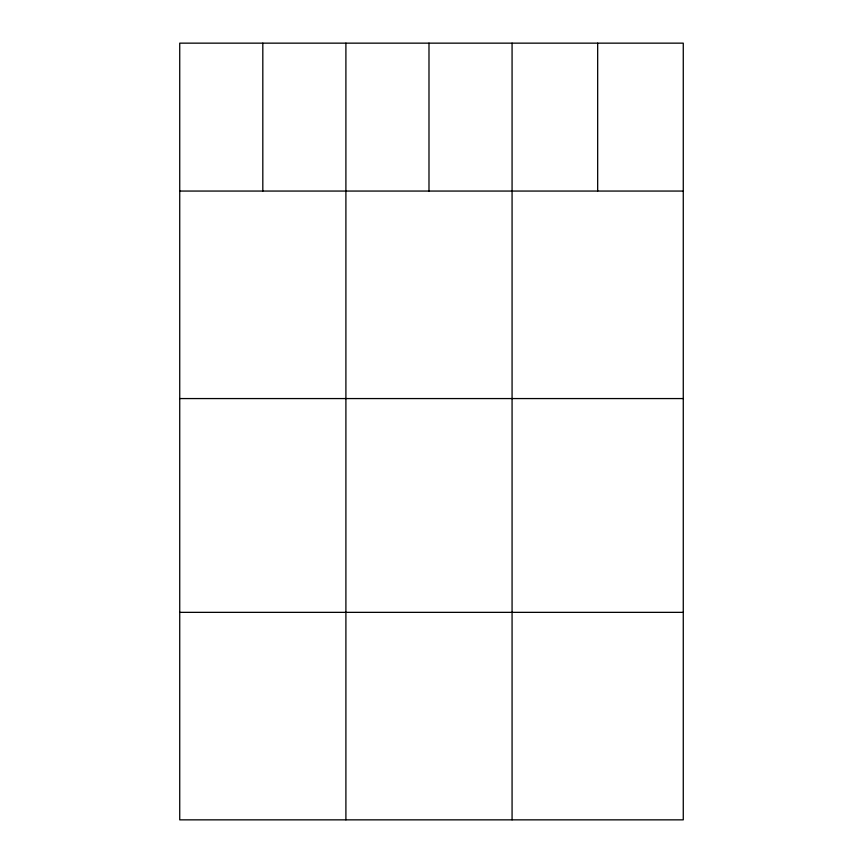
<?xml version="1.0" encoding="UTF-8"?>
<svg xmlns="http://www.w3.org/2000/svg" width="863" height="863" viewBox="0 0 863 863"><rect width="100%" height="100%" fill="white"/><g stroke="black" fill="none" stroke-linecap="round" stroke-linejoin="round"><path stroke-width="1.29" d="M683.269 191.057L683.269 819.85L179.731 819.85L179.731 43.15L683.269 43.15L683.269 191.057L179.731 191.057M179.731 398.566L683.269 398.566M179.731 612.352L683.269 612.352M597.671 43.15L597.671 191.057M512.072 43.15L512.072 819.85M428.987 43.15L428.987 191.057M345.901 43.15L345.901 819.85M262.816 43.15L262.816 191.057"/></g></svg>
